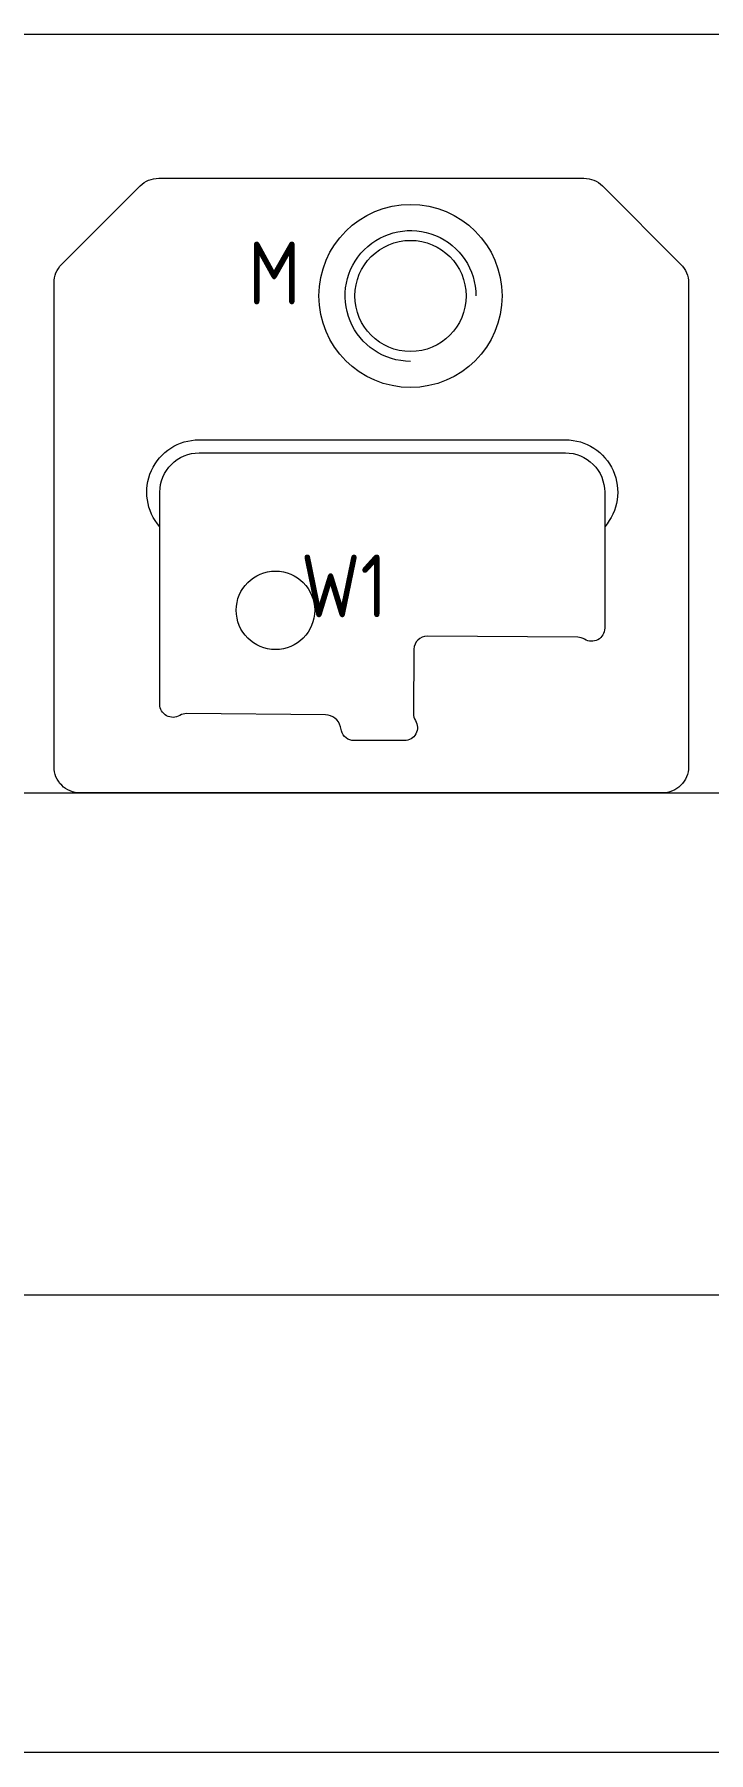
# Model space of a CAD drawing. Header units: millimetres. Extents: x 102521 to 102970, y 653 to 942.
# Drawn here: x 102706.9 to 102758.4, y 803.3 to 934.7 of the extents above; entities that cross this region are included whole.
import ezdxf
from ezdxf.enums import TextEntityAlignment as Align

# ---------------------------------------------------------------- set-up
doc = ezdxf.new("R2010")
doc.units = ezdxf.units.MM
doc.linetypes.add('$TD_AUDIT_GENERATED_(575F8F)', pattern=[0])
doc.linetypes.add('HIDDEN', pattern=[0])
for name, color, linetype in [('DIE_P', 2, 'Continuous'), ('DIE_P_O', 1, '$TD_AUDIT_GENERATED_(575F8F)'), ('DIM', 4, 'Continuous'), ('PRESS', 3, 'Continuous'), ('TEXT', 4, 'Continuous')]:
    doc.layers.add(name, color=color, linetype=linetype)
doc.styles.add('gbenor', font='gbenor.shx', dxfattribs={"bigfont": 'gbcbig.shx'})
doc.styles.get("Standard").update_dxf_attribs({"font": 'txt.shx', "width": 0.85, "bigfont": 'ctxt.shx'})
doc.dimstyles.new('T-2-WX', dxfattribs={"dimtxt": 2, "dimasz": 2, "dimexe": 0.5, "dimexo": 0.5, "dimgap": 0.5, "dimtad": 1, "dimtxsty": 'Standard', "dimblk": 'OPEN30', "dimcen": 0, "dimazin": 3, "dimtfac": 1, "dimtmove": 0, "dimatfit": 3, "dimldrblk": 'OPEN30', "dimlwd": -1, "dimlwe": -1})

# ---------------------------------------------------------------- blocks, each defined once
blk = doc.blocks.new('*D7579')
at = {"layer": 'Defpoints', "color": 0}
for p in [(102653.87, 934.72), (102949.87, 876.72), (102954.87, 876.72)]:
    blk.add_point(p, dxfattribs=at)
at = {"layer": 'DIM', "color": 0}
blk.add_line((102950.37, 876.72), (102958.12, 876.72), dxfattribs=at)
at = {"layer": 'DIM', "color": 0, "lineweight": 5, "insert": (102956.74, 878.22), "char_height": 2, "attachment_point": 5}
blk.add_mtext('58', dxfattribs=at)
blk = doc.blocks.new('_Open30')
blk = doc.blocks.new('*D7582')
at = {"layer": 'Defpoints', "color": 0}
for p in [(102653.87, 934.72), (102949.87, 876.72), (102949.87, 871.72)]:
    blk.add_point(p, dxfattribs=at)
at = {"layer": 'DIM', "color": 0}
blk.add_line((102949.87, 876.22), (102949.87, 866.85), dxfattribs=at)
at = {"layer": 'DIM', "color": 0, "lineweight": 5, "insert": (102948.37, 869.04), "char_height": 2, "attachment_point": 5, "rotation": 90}
blk.add_mtext('296', dxfattribs=at)

msp = doc.modelspace()

# ---------------------------------------------------------------- linework, layer by layer
at = {"layer": 'DIE_P', "color": 1, "linetype": 'Continuous', "lineweight": 5}
msp.add_lwpolyline([(102716.367, 923.722), (102748.867, 923.722, -0.1989124), (102750.281, 923.137), (102756.281, 917.137, -0.1989124), (102756.867, 915.722), (102756.867, 878.722, -0.4142136), (102754.867, 876.722), (102710.367, 876.722, -0.4142136), (102708.367, 878.722), (102708.367, 915.722, -0.1989124), (102708.952, 917.137), (102714.952, 923.137, -0.1989124)], format="xyb", close=True, dxfattribs=at)
at = {"layer": 'DIE_P', "lineweight": 5}
msp.add_lwpolyline([(102735.617, 909.722, -2.4142136), (102740.617, 914.722)], format="xyb", dxfattribs=at)
at = {"layer": 'DIE_P', "color": 3, "linetype": 'Continuous', "lineweight": 5}
msp.add_lwpolyline([(102716.457, 897.077, -0.6457513), (102719.457, 903.722), (102747.457, 903.722, -0.6457513), (102750.457, 897.077)], format="xyb", dxfattribs=at)
at = {"layer": 'DIE_P', "color": 6, "linetype": 'Continuous', "lineweight": 5}
msp.add_lwpolyline([(102716.457, 897.077), (102716.457, 899.722, -0.4142136), (102719.457, 902.722), (102747.457, 902.722, -0.4142136), (102750.457, 899.722), (102750.457, 897.077)], format="xyb", dxfattribs=at)
at = {"layer": 'DIE_P', "color": 1, "linetype": 'Continuous', "lineweight": 5}
msp.add_lwpolyline([(102750.457, 899.722), (102750.457, 897.077), (102750.457, 890.516), (102750.457, 889.316, -0.5901487), (102748.924, 888.47, 0.1395991), (102748.398, 888.623), (102736.888, 888.704, 0.4139646), (102735.881, 887.711), (102735.842, 882.795, 0.1433274), (102735.996, 882.255, -0.5900913), (102735.15, 880.722), (102731.31, 880.722, -0.3417167), (102730.342, 881.471), (102730.261, 881.787, 0.3389296), (102729.111, 882.685), (102718.505, 882.791, 0.1395991), (102717.977, 882.646, -0.5850641), (102716.457, 883.5), (102716.457, 884.5), (102716.457, 897.077), (102716.457, 899.722)], format="xyb", dxfattribs=at)
at = {"layer": 'DIE_P', "linetype": 'Continuous', "lineweight": 5, "ltscale": 10}
msp.add_circle((102735.617, 914.722), 7, dxfattribs=at)
at = {"layer": 'DIE_P', "lineweight": 5}
msp.add_circle((102735.617, 914.722), 4.25, dxfattribs=at)
at = {"layer": 'DIE_P_O', "color": 3, "lineweight": 5}
msp.add_circle((102725.294, 890.687), 3, dxfattribs=at)
at = {"layer": 'PRESS', "color": 8, "linetype": 'HIDDEN', "lineweight": 5}
msp.add_lwpolyline([(102653.867, 934.722), (102653.867, 876.722), (102949.867, 876.722), (102949.867, 934.722)], close=True, dxfattribs=at)
at = {"layer": 'PRESS', "color": 2, "lineweight": 5}
msp.add_lwpolyline([(102653.867, 838.346), (102949.867, 838.346), (102949.867, 803.346), (102653.867, 803.346)], close=True, dxfattribs=at)

# ---------------------------------------------------------------- texts
at = {"layer": 'TEXT', "color": 4, "lineweight": 5, "style": 'gbenor'}
for s, p in [('M', (102725.205, 916.478)), ('W1', (102730.532, 892.554))]:
    msp.add_text(s, height=4.8, dxfattribs=at).set_placement(p, align=Align.MIDDLE_CENTER)

# ---------------------------------------------------------------- dimensions: what is measured, and where the dimension line sits
at = {"layer": 'DIM', "color": 4, "lineweight": 5}
for offset, dtype, picture, middle in [((5, 0), 0, '*D7579', (102956.743, 878.222)), ((0, -5), 1, '*D7582', (102948.367, 869.037))]:
    dim = msp.add_ordinate_dim(feature_location=(102949.867, 876.722), offset=offset, dtype=dtype, origin=(102653.867, 934.722), dimstyle='T-2-WX', dxfattribs=at)
    dim.commit()
    dim.dimension.update_dxf_attribs({"geometry": picture, "text_midpoint": middle})

doc.saveas('drawing.dxf')
